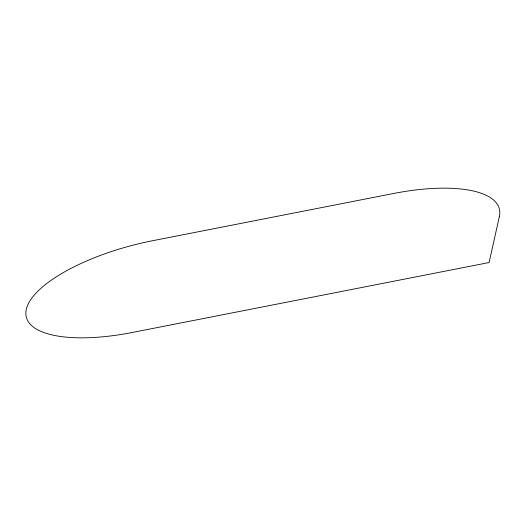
<?xml version="1.0" encoding="UTF-8"?>
<svg xmlns="http://www.w3.org/2000/svg" width="526" height="526" viewBox="0 0 526 526"><rect width="100%" height="100%" fill="white"/><g stroke="black" fill="none" stroke-linecap="round" stroke-linejoin="round"><path stroke-width="0.79" d="M499.352 216.646L489.095 262.54L131.987 332.531A119.875 42.448 -14.8 0 1 26.3 309.354A119.875 42.448 -14.8 0 1 152.501 240.737L393.665 193.469A119.875 42.448 -14.8 0 1 499.352 216.646"/></g></svg>
